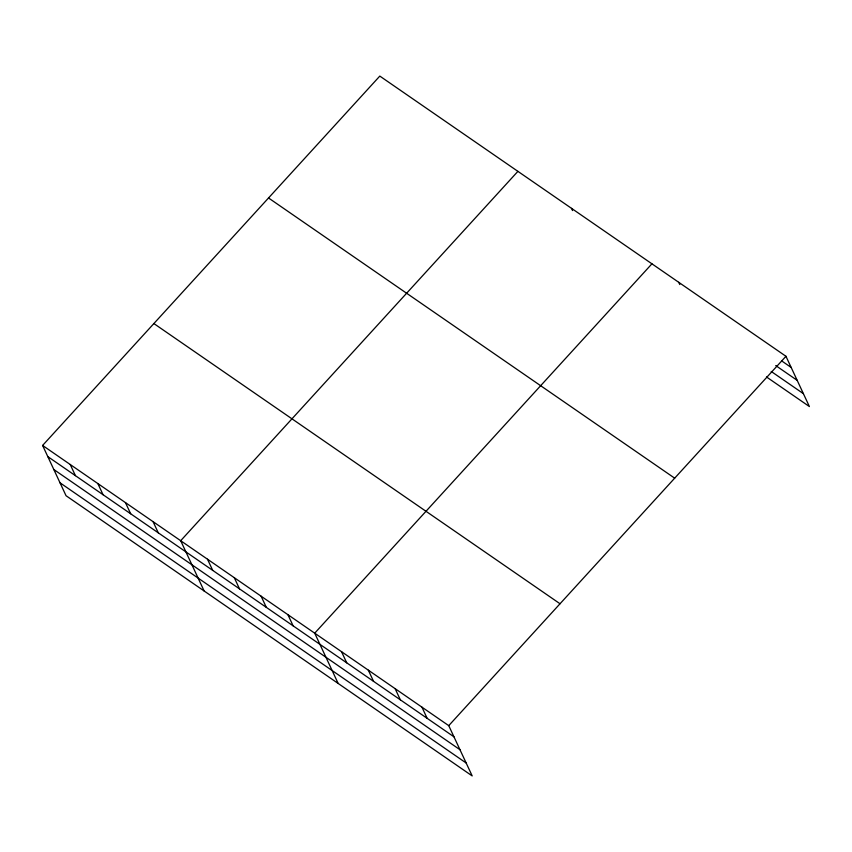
<?xml version="1.0" encoding="UTF-8"?>
<svg xmlns="http://www.w3.org/2000/svg" width="852" height="852" viewBox="0 0 852 852"><rect width="100%" height="100%" fill="white"/><g stroke="black" fill="none" stroke-linecap="round" stroke-linejoin="round"><path stroke-width="1.28" d="M42.6 445.447L448.748 725.648L472.189 775.916L66.041 495.715L42.6 445.447L379.811 76.084L785.959 356.285L809.4 406.553L766.512 376.967M517.899 171.358L180.688 540.711L204.129 590.979M651.929 263.822L314.718 633.174L338.159 683.442M448.748 725.648L785.959 356.285M781.518 360.801L791.167 367.457M775.735 365.561L797.184 380.354M771.22 371.461L803.383 393.656M268.529 197.973L674.678 478.174M153.882 323.558L560.03 603.759M47.808 456.608L453.956 736.81M53.825 469.516L459.973 749.717M60.023 482.807L466.172 763.009M678.735 282.31L679.779 284.547M571.511 208.346L572.555 210.572M421.942 707.149L427.15 718.321M395.136 688.661L400.344 699.822M368.33 670.162L373.538 681.334M341.524 651.673L346.732 662.845M287.912 614.686L293.12 625.858M261.106 596.187L266.314 607.359M234.3 577.699L239.508 588.87M207.494 559.21L212.702 570.371M153.072 521.658L158.28 532.83M125.457 502.605L130.665 513.777M97.842 483.553L103.049 494.724M70.215 464.5L75.423 475.661"/></g></svg>
